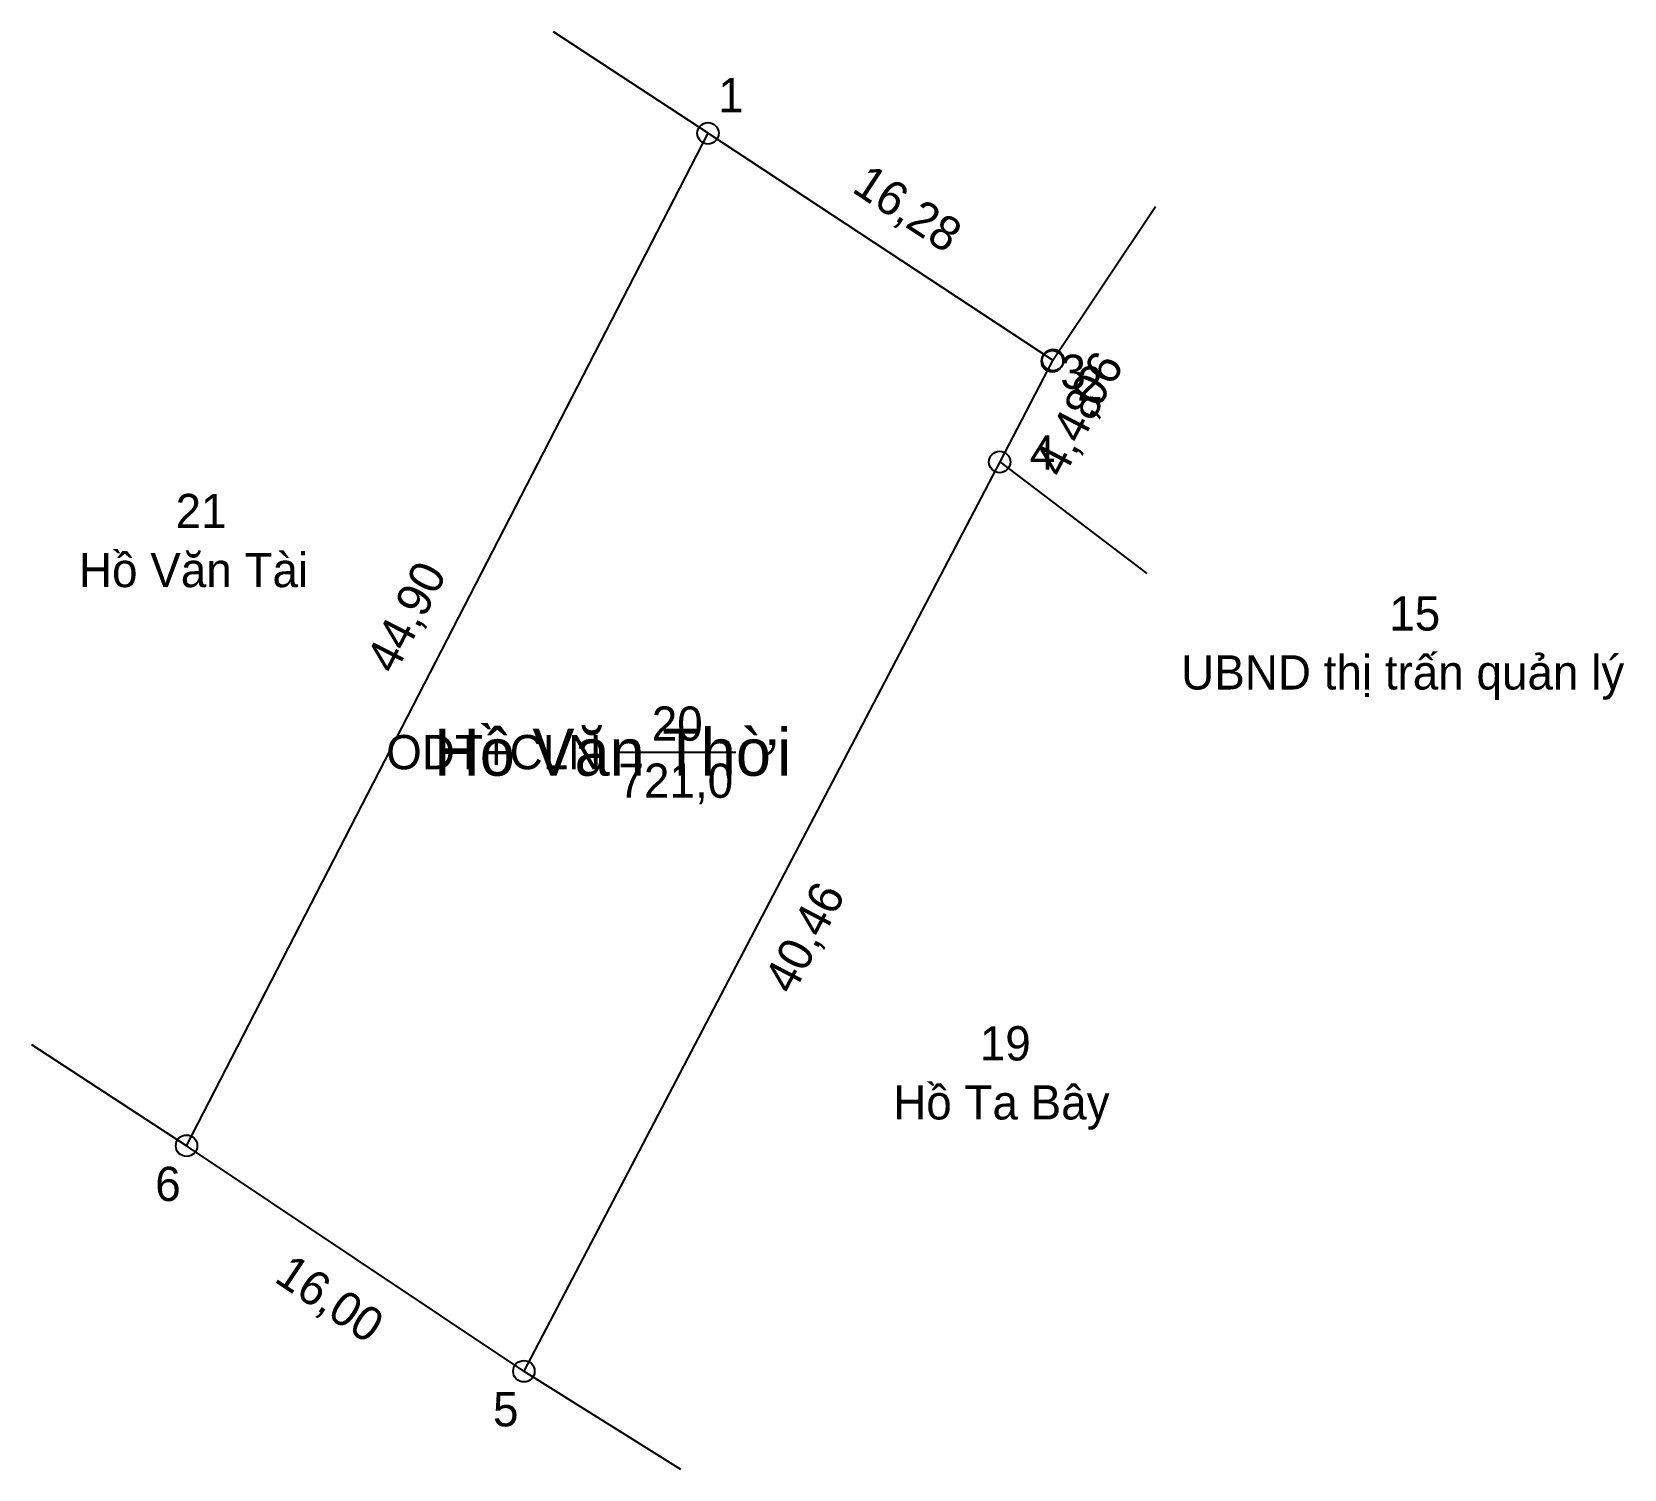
# Model space of a CAD drawing. Extents: x 535815 to 535877.8, y 1839311.3 to 1839368.
import ezdxf

# ---------------------------------------------------------------- set-up
doc = ezdxf.new("R2010")
doc.units = 0
for name, color, linetype in [('CanhThua', 7, 'Continuous'), ('ChieuDaiCanhThua', 7, 'Continuous'), ('MocDinhThua', 7, 'Continuous'), ('NhanDiaChinhThua', 7, 'Continuous'), ('NhanTuCan', 7, 'Continuous'), ('RauThua', 7, 'Continuous'), ('SoHieuDinhThua', 7, 'Continuous'), ('TenChuLanCan', 7, 'Continuous'), ('TenChuSuDung', 7, 'Continuous')]:
    doc.layers.add(name, color=color, linetype=linetype)

msp = doc.modelspace()

# ---------------------------------------------------------------- linework, layer by layer
at = {"layer": 'CanhThua'}
for p, q in [((535821.11, 1839324.04), (535841.67, 1839363.96)), ((535841.67, 1839363.96), (535855.27, 1839355.02)), ((535855.24, 1839354.97), (535853.17, 1839351)), ((535855.27, 1839355.02), (535855.24, 1839354.97)), ((535853.17, 1839351), (535834.41, 1839315.15)), ((535834.41, 1839315.15), (535821.11, 1839324.04))]:
    msp.add_line(p, q, dxfattribs=at)
at = {"layer": 'MocDinhThua'}
for centre in [(535841.67, 1839363.96), (535855.24, 1839354.97), (535855.27, 1839355.02), (535853.17, 1839351), (535821.11, 1839324.04), (535834.41, 1839315.15)]:
    msp.add_circle(centre, 0.423, dxfattribs=at)
at = {"layer": 'NhanDiaChinhThua'}
msp.add_line((535838.14, 1839339.56), (535842.771, 1839339.56), dxfattribs=at)
at = {"layer": 'RauThua'}
for p, q in [((535841.67, 1839363.96), (535835.582, 1839367.96)), ((535855.27, 1839355.02), (535859.318, 1839361.076)), ((535853.17, 1839351), (535858.974, 1839346.598)), ((535821.11, 1839324.04), (535815.011, 1839328.022)), ((535834.41, 1839315.15), (535840.586, 1839311.289))]:
    msp.add_line(p, q, dxfattribs=at)

# ---------------------------------------------------------------- texts
at = {"layer": 'ChieuDaiCanhThua'}
for s, rotation, p in [('16,28', 326.68096, (535847.292, 1839361.682)), (',06', 59.03624, (535856.808, 1839352.653)), ('4,48', 62.46199, (535855.673, 1839350.315)), ('44,90', 62.75017, (535829.325, 1839342.578)), ('40,46', 62.37732, (535845.014, 1839329.944)), ('16,00', 326.2404, (535824.513, 1839318.715))]:
    msp.add_text(s, height=1.3509, rotation=rotation, dxfattribs=at).set_placement(p)
at = {"layer": 'NhanDiaChinhThua'}
for s, p in [('20', (535839.452, 1839340.01)), ('ODT+CLN', (535828.982, 1839338.885)), ('721,0', (535838.14, 1839337.759))]:
    msp.add_text(s, height=1.3509, dxfattribs=at).set_placement(p)
at = {"layer": 'NhanTuCan'}
for s, p in [('21', (535820.678, 1839348.391)), ('15', (535868.53, 1839344.354)), ('19', (535852.385, 1839327.402))]:
    msp.add_text(s, height=1.3509, dxfattribs=at).set_placement(p)
at = {"layer": 'SoHieuDinhThua'}
for s, p in [('1', (535842.068, 1839364.788)), ('3', (535855.562, 1839353.881)), ('2', (535856.226, 1839353.415)), ('4', (535854.356, 1839350.695)), ('6', (535819.875, 1839321.861)), ('5', (535833.193, 1839312.976))]:
    msp.add_text(s, height=1.351, dxfattribs=at).set_placement(p)
at = {"layer": 'TenChuLanCan'}
for s, height, p in [('Hồ Văn Tài', 1.3509, (535816.869, 1839346.065)), ('UBND thị trấn quản lý', 1.35095, (535860.324, 1839342.029)), ('Hồ Ta Bây', 1.3509, (535848.97, 1839325.076))]:
    msp.add_text(s, height=height, dxfattribs=at).set_placement(p)
at = {"layer": 'TenChuSuDung'}
msp.add_text('Hồ Văn Thời', height=1.86055, dxfattribs=at).set_placement((535830.875, 1839338.63))

doc.saveas('drawing.dxf')
